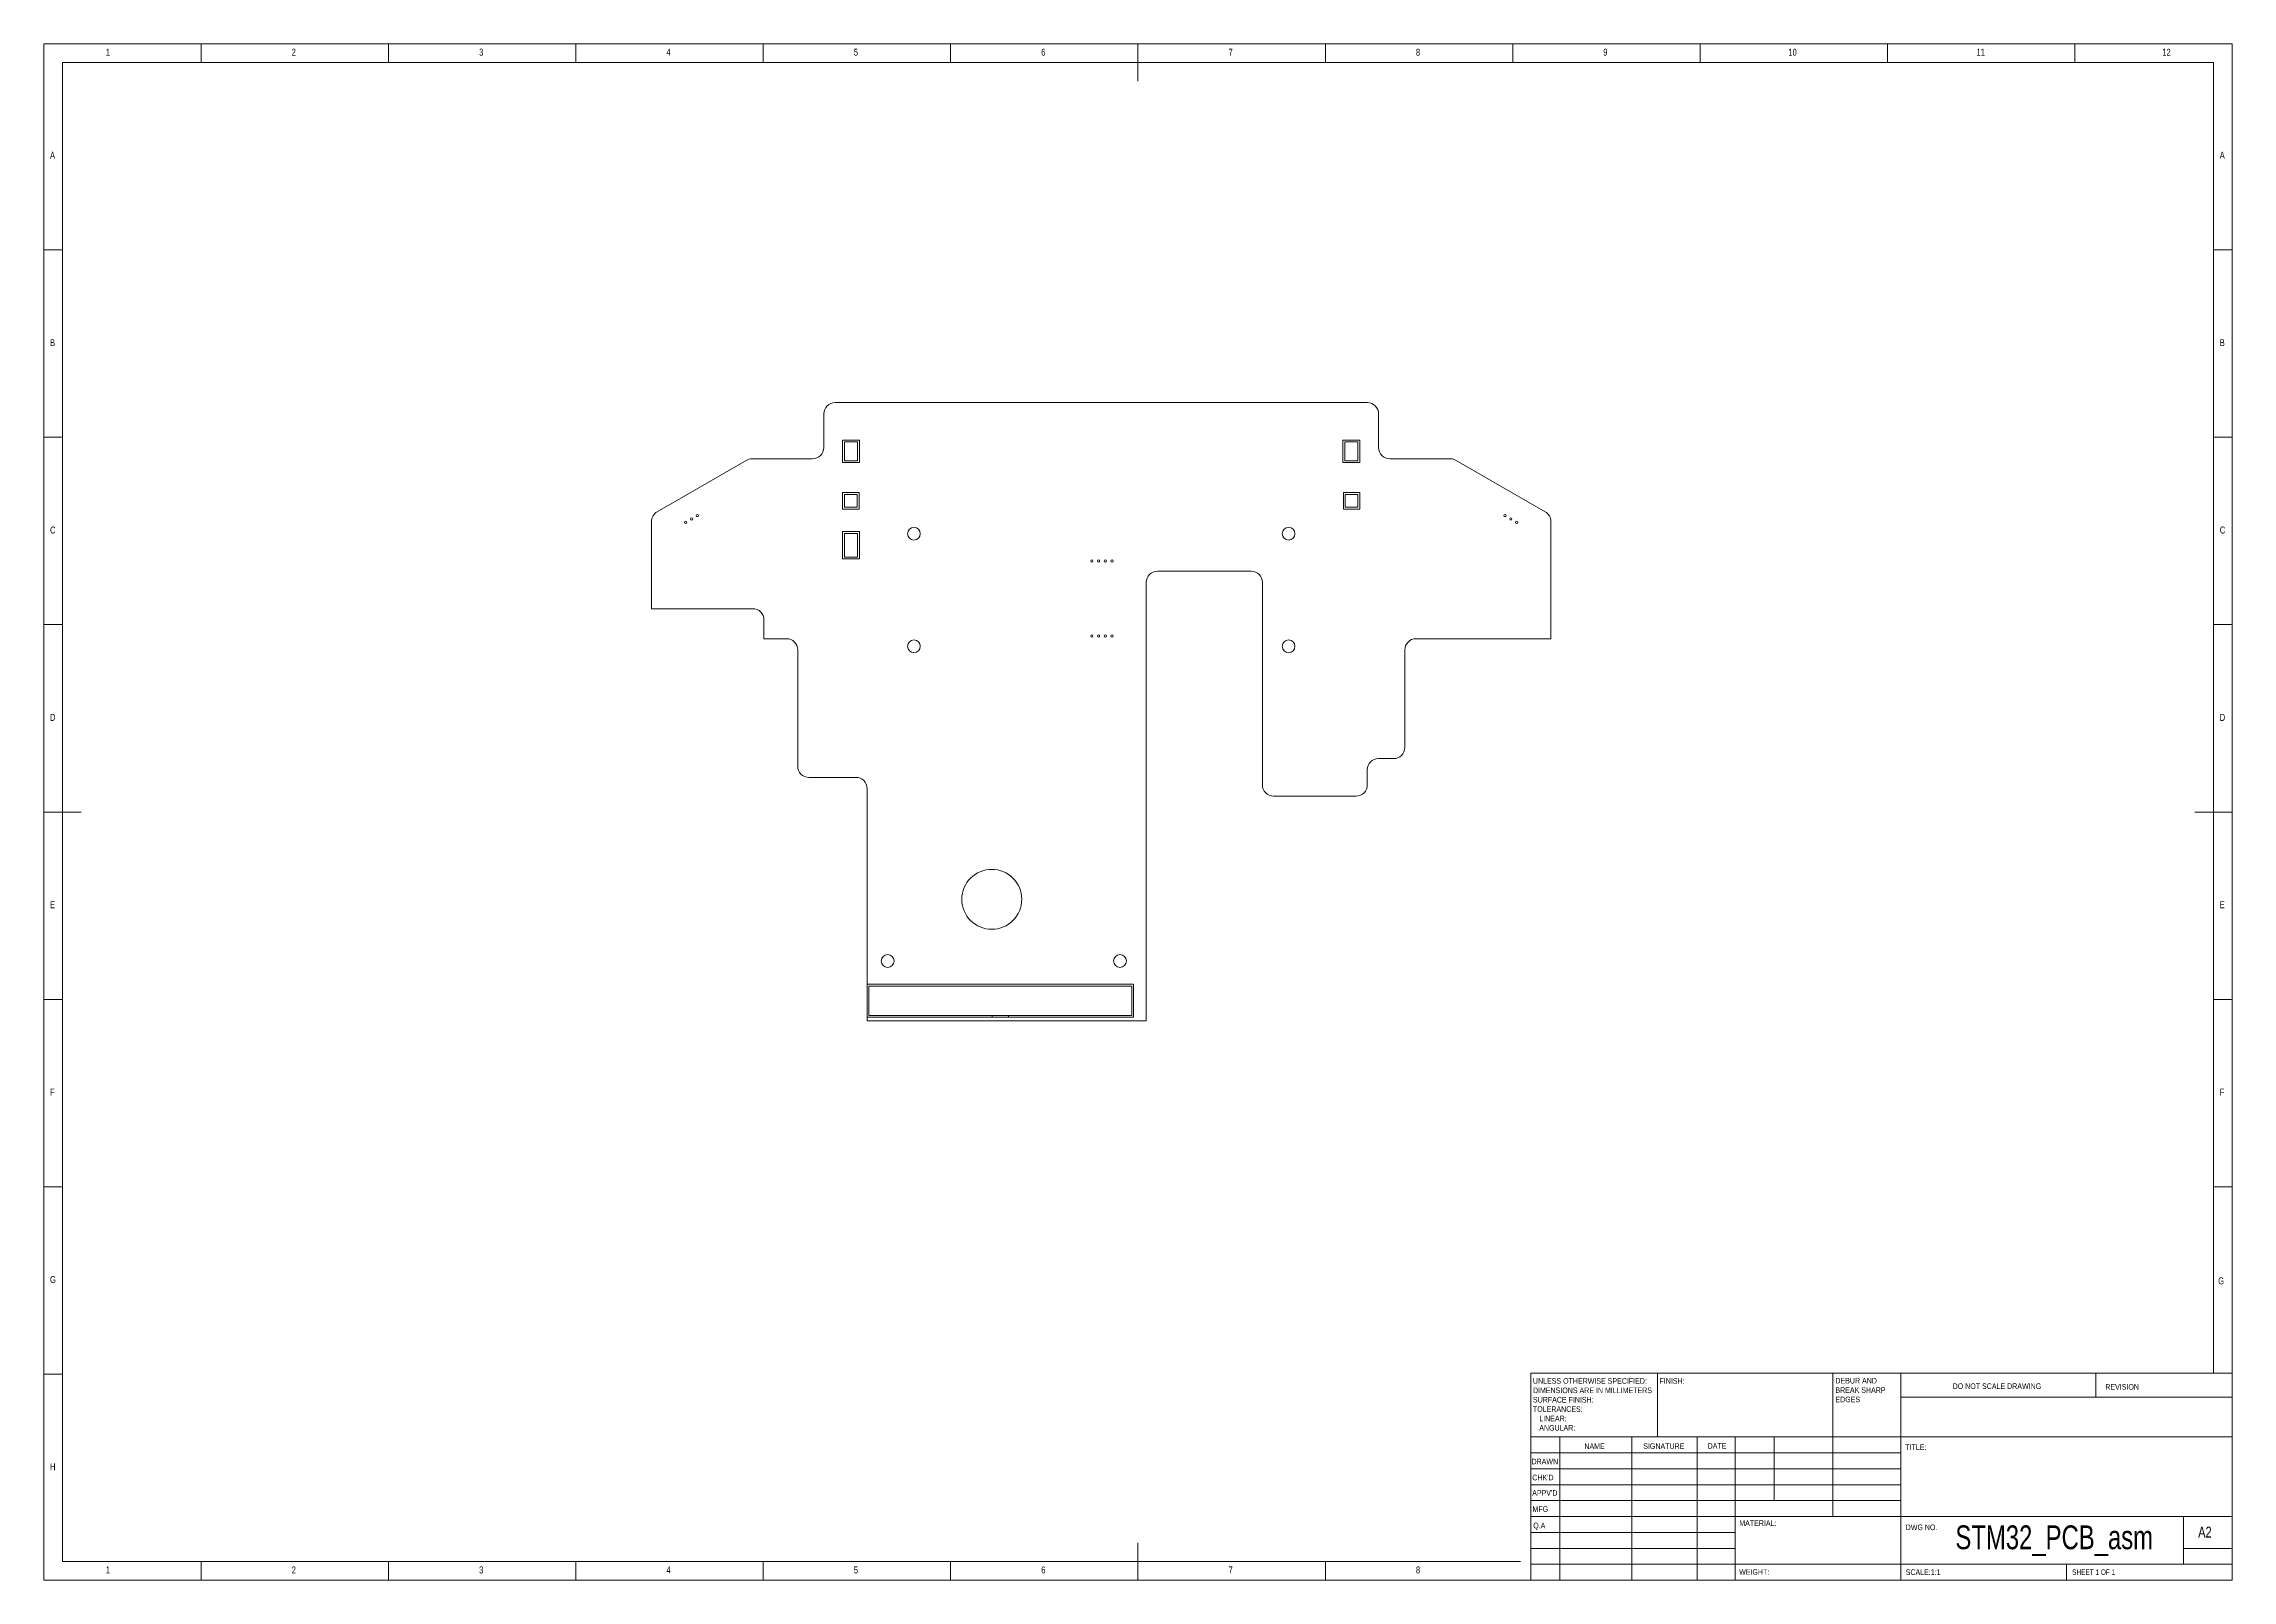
# Model space of a CAD drawing. Header units: millimetres. Extents: x 5 to 589, y 5 to 415.
import ezdxf

# ---------------------------------------------------------------- set-up
doc = ezdxf.new("R2010")
doc.units = ezdxf.units.MM
doc.styles.add('SLDTEXTSTYLE0', font='TXT', dxfattribs={"width": 0.75})
doc.styles.add('SLDTEXTSTYLE1', font='TXT', dxfattribs={"width": 0.6875})

# ---------------------------------------------------------------- blocks, each defined once
blk = doc.blocks.new('SW_NOTE_0')
at = {"color": 0, "linetype": 'Continuous', "lineweight": 0, "char_height": 1.5, "attachment_point": 1, "style": 'SLDTEXTSTYLE0'}
for s, insert in [('DEBUR AND', (0, 1.93)), ('BREAK SHARP', (0, -0.57)), ('EDGES', (0, -3.07))]:
    blk.add_mtext(s, dxfattribs=dict(at, insert=insert))
blk = doc.blocks.new('SW_NOTE_1')
at = {"color": 0, "linetype": 'Continuous', "lineweight": 0, "char_height": 1.5, "attachment_point": 1, "style": 'SLDTEXTSTYLE0'}
for s, insert in [('UNLESS OTHERWISE SPECIFIED:', (0, 1.93)), ('TOLERANCES:', (0, -5.57)), ('SURFACE FINISH:', (0, -3.07)), ('DIMENSIONS ARE IN MILLIMETERS', (0, -0.57)), ('ANGULAR:', (1.69, -10.57)), ('LINEAR:', (1.69, -8.07))]:
    blk.add_mtext(s, dxfattribs=dict(at, insert=insert))

msp = doc.modelspace()

# ---------------------------------------------------------------- linework, layer by layer
at = {"color": 7, "linetype": 'Continuous', "lineweight": 0}
for p, q in [((589, 415), (5, 415)), ((5, 415), (5, 5)), ((47, 410), (47, 415)), ((97, 415), (97, 410)), ((147, 410), (147, 415)), ((197, 415), (197, 410)), ((247, 410), (247, 415)), ((297, 415), (297, 405)), ((347, 410), (347, 415)), ((397, 415), (397, 410)), ((447, 410), (447, 415)), ((497, 415), (497, 410)), ((547, 410), (547, 415)), ((589, 5), (589, 415)), ((584, 410), (10, 410)), ((10, 410), (10, 10)), ((584, 60.25), (584, 410)), ((10, 360), (5, 360)), ((584, 360), (589, 360)), ((5, 310), (10, 310)), ((589, 310), (584, 310)), ((10, 260), (5, 260)), ((584, 260), (589, 260)), ((5, 210), (15, 210)), ((589, 210), (579, 210)), ((10, 160), (5, 160)), ((584, 160), (589, 160)), ((5, 110), (10, 110)), ((589, 110), (584, 110)), ((10, 60), (5, 60)), ((401.8, 60.25), (589, 60.25)), ((401.8, 60.25), (401.8, 5)), ((435.6, 43.25), (435.6, 60.25)), ((482.4, 60.25), (482.4, 22)), ((500.6, 60.25), (500.6, 5)), ((552.6, 53.88), (552.6, 60.25)), ((589, 53.88), (500.6, 53.88)), ((589, 43.25), (401.8, 43.25)), ((409.6, 43.25), (409.6, 5)), ((428.79, 43.25), (428.79, 5)), ((446.2, 43.25), (446.2, 5)), ((456.4, 5), (456.4, 43.25)), ((466.8, 26.25), (466.8, 43.25)), ((500.6, 39), (401.8, 39)), ((500.6, 34.75), (401.8, 34.75)), ((500.6, 30.5), (401.8, 30.5)), ((500.6, 26.25), (401.8, 26.25)), ((456.4, 22), (401.8, 22)), ((456.4, 17.75), (401.8, 17.75)), ((456.4, 22), (589, 22)), ((576, 9.25), (576, 22)), ((297, 5), (297, 15)), ((456.4, 13.5), (401.8, 13.5)), ((589, 13.5), (576, 13.5)), ((10, 10), (399.05, 10)), ((47, 5), (47, 10)), ((97, 10), (97, 5)), ((147, 5), (147, 10)), ((197, 10), (197, 5)), ((247, 5), (247, 10)), ((347, 5), (347, 10)), ((401.8, 9.25), (589, 9.25)), ((544.8, 5), (544.8, 9.25)), ((5, 5), (589, 5))]:
    msp.add_line(p, q, dxfattribs=at)
at = {"color": 7, "linetype": 'Continuous', "lineweight": 15}
for p, q in [((213.17, 307.24), (213.17, 316.24)), ((358.2, 319.24), (216.17, 319.24)), ((361.2, 316.24), (361.2, 307.24)), ((192.47, 303.84), (168.69, 290.11)), ((193.97, 304.24), (210.17, 304.24)), ((218.17, 309.24), (218.17, 303.24)), ((218.17, 309.24), (222.67, 309.24)), ((222.17, 308.74), (218.67, 308.74)), ((218.67, 308.74), (218.67, 303.74)), ((218.67, 303.74), (222.17, 303.74)), ((222.17, 303.74), (222.17, 308.74)), ((222.67, 309.24), (222.67, 303.24)), ((351.7, 303.24), (351.7, 309.24)), ((356.2, 309.24), (351.7, 309.24)), ((355.7, 308.74), (352.2, 308.74)), ((352.2, 308.74), (352.2, 303.74)), ((352.2, 303.74), (355.7, 303.74)), ((355.7, 303.74), (355.7, 308.74)), ((356.2, 303.24), (356.2, 309.24)), ((364.2, 304.24), (380.4, 304.24)), ((405.69, 290.11), (381.9, 303.84)), ((218.17, 303.24), (222.67, 303.24)), ((356.2, 303.24), (351.7, 303.24)), ((218.17, 295.24), (218.17, 290.84)), ((222.57, 295.24), (218.17, 295.24)), ((218.67, 294.74), (218.67, 291.34)), ((222.07, 294.74), (218.67, 294.74)), ((222.07, 291.34), (222.07, 294.74)), ((222.57, 290.84), (222.57, 295.24)), ((356.2, 295.24), (351.8, 295.24)), ((351.8, 295.24), (351.8, 290.84)), ((355.7, 294.74), (352.3, 294.74)), ((352.3, 294.74), (352.3, 291.34)), ((355.7, 291.34), (355.7, 294.74)), ((356.2, 290.84), (356.2, 295.24)), ((167.19, 287.51), (167.19, 264.24)), ((218.17, 290.84), (222.57, 290.84)), ((218.67, 291.34), (222.07, 291.34)), ((351.8, 290.84), (356.2, 290.84)), ((352.3, 291.34), (355.7, 291.34)), ((407.19, 256.24), (407.19, 287.51)), ((218.17, 284.84), (218.17, 277.54)), ((222.67, 284.84), (218.17, 284.84)), ((218.67, 284.34), (218.67, 278.04)), ((222.17, 284.34), (218.67, 284.34)), ((222.17, 278.04), (222.17, 284.34)), ((222.67, 277.54), (222.67, 284.84)), ((218.17, 277.54), (222.67, 277.54)), ((218.67, 278.04), (222.17, 278.04)), ((299.19, 154.24), (299.19, 271.24)), ((327.19, 274.24), (302.19, 274.24)), ((330.19, 217.24), (330.19, 271.24)), ((194.19, 264.24), (167.19, 264.24)), ((197.19, 256.24), (197.19, 261.24)), ((197.19, 256.24), (203.19, 256.24)), ((206.19, 253.24), (206.19, 222.24)), ((368.19, 227.24), (368.19, 253.24)), ((371.19, 256.24), (407.19, 256.24)), ((365.19, 224.24), (361.19, 224.24)), ((221.69, 219.24), (209.19, 219.24)), ((224.69, 216.24), (224.69, 164.04)), ((358.19, 221.24), (358.19, 217.24)), ((333.19, 214.24), (355.19, 214.24)), ((224.69, 164.04), (224.69, 155.24)), ((295.81, 164.04), (224.69, 164.04)), ((295.31, 163.54), (225.19, 163.54)), ((225.19, 163.54), (225.19, 155.74)), ((295.31, 155.74), (295.31, 163.54)), ((295.81, 155.24), (295.81, 164.04)), ((224.69, 155.24), (224.69, 154.24)), ((224.69, 155.24), (258.05, 155.24)), ((224.69, 154.24), (299.19, 154.24)), ((225.19, 155.74), (258.05, 155.74)), ((258.05, 155.74), (258.05, 155.24)), ((262.45, 155.74), (258.05, 155.74)), ((258.05, 155.24), (262.45, 155.24)), ((262.45, 155.74), (262.45, 155.24)), ((262.45, 155.74), (295.31, 155.74)), ((262.45, 155.24), (295.81, 155.24))]:
    msp.add_line(p, q, dxfattribs=at)
for centre, radius in [((176.31, 287.3), 0.3), ((177.87, 288.2), 0.3), ((179.43, 289.1), 0.3), ((394.94, 289.1), 0.3), ((396.5, 288.2), 0.3), ((398.06, 287.3), 0.3), ((237.19, 284.24), 1.7), ((337.19, 284.24), 1.7), ((284.67, 276.99), 0.3), ((286.47, 276.99), 0.3), ((288.27, 276.99), 0.3), ((290.07, 276.99), 0.3), ((284.67, 256.99), 0.3), ((286.47, 256.99), 0.3), ((288.27, 256.99), 0.3), ((290.07, 256.99), 0.3), ((237.19, 254.24), 1.7), ((337.19, 254.24), 1.7), ((257.98, 186.7), 8), ((230.19, 170.24), 1.7), ((292.19, 170.24), 1.7)]:
    msp.add_circle(centre, radius, dxfattribs=at)
for centre, start, end in [((216.17, 316.24), 90, 180), ((358.2, 316.24), 0, 90), ((193.97, 301.24), 90, 120), ((210.17, 307.24), 270, 0), ((364.2, 307.24), 180, 270), ((380.4, 301.24), 60, 90), ((170.19, 287.51), 120, 180), ((404.19, 287.51), 0, 60), ((302.19, 271.24), 90, 180), ((327.19, 271.24), 0, 90), ((194.19, 261.24), 0, 90), ((203.19, 253.24), 0, 90), ((371.19, 253.24), 90, 180), ((209.19, 222.24), 180, 270), ((361.19, 221.24), 90, 180), ((365.19, 227.24), 270, 0), ((221.69, 216.24), 0, 90), ((333.19, 217.24), 180, 270), ((355.19, 217.24), 270, 0)]:
    msp.add_arc(centre, 3, start, end, dxfattribs=at)

# ---------------------------------------------------------------- block references
at = {"color": 7, "linetype": 'Continuous', "lineweight": 0}
for name, p in [('SW_NOTE_1', (402.39, 56.99)), ('SW_NOTE_0', (483.11, 57.07))]:
    msp.add_blockref(name, p, dxfattribs=at)

# ---------------------------------------------------------------- texts
for s, insert, char_height, attachment_point, style in [('1', (21.58, 413.67), 1.85, 1, 'SLDTEXTSTYLE0'), ('2', (71.17, 413.67), 1.85, 1, 'SLDTEXTSTYLE0'), ('3', (121.17, 413.67), 1.85, 1, 'SLDTEXTSTYLE0'), ('4', (171.17, 413.67), 1.85, 1, 'SLDTEXTSTYLE0'), ('5', (221.17, 413.67), 1.85, 1, 'SLDTEXTSTYLE0'), ('6', (271.17, 413.67), 1.85, 1, 'SLDTEXTSTYLE0'), ('7', (321.17, 413.67), 1.85, 1, 'SLDTEXTSTYLE0'), ('8', (371.17, 413.67), 1.85, 1, 'SLDTEXTSTYLE0'), ('9', (421.17, 413.67), 1.85, 1, 'SLDTEXTSTYLE0'), ('10', (470.54, 413.67), 1.852, 1, 'SLDTEXTSTYLE0'), ('11', (520.75, 413.67), 1.852, 1, 'SLDTEXTSTYLE0'), ('12', (570.33, 413.67), 1.852, 1, 'SLDTEXTSTYLE0'), ('A', (6.67, 386.17), 1.85, 1, 'SLDTEXTSTYLE0'), ('A', (585.67, 386.17), 1.85, 1, 'SLDTEXTSTYLE0'), ('B', (6.67, 336.17), 1.85, 1, 'SLDTEXTSTYLE0'), ('B', (585.67, 336.17), 1.85, 1, 'SLDTEXTSTYLE0'), ('C', (6.67, 286.17), 1.85, 1, 'SLDTEXTSTYLE0'), ('C', (585.67, 286.17), 1.85, 1, 'SLDTEXTSTYLE0'), ('D', (6.67, 236.17), 1.85, 1, 'SLDTEXTSTYLE0'), ('D', (585.67, 236.17), 1.85, 1, 'SLDTEXTSTYLE0'), ('E', (6.67, 186.17), 1.85, 1, 'SLDTEXTSTYLE0'), ('E', (585.67, 186.17), 1.85, 1, 'SLDTEXTSTYLE0'), ('F', (6.67, 136.17), 1.85, 1, 'SLDTEXTSTYLE0'), ('F', (585.67, 136.17), 1.85, 1, 'SLDTEXTSTYLE0'), ('G', (6.67, 86.17), 1.85, 1, 'SLDTEXTSTYLE0'), ('G', (585.25, 85.82), 1.85, 1, 'SLDTEXTSTYLE0'), ('FINISH:', (436.17, 58.92), 1.5, 1, 'SLDTEXTSTYLE0'), ('DO NOT SCALE DRAWING', (514.41, 57.53), 1.5, 1, 'SLDTEXTSTYLE0'), ('REVISION', (555.13, 57.33), 1.5, 1, 'SLDTEXTSTYLE0'), ('NAME', (416.12, 41.5), 1.5, 1, 'SLDTEXTSTYLE0'), ('SIGNATURE', (431.83, 41.56), 1.5, 1, 'SLDTEXTSTYLE0'), ('DATE', (449.01, 41.58), 1.5, 1, 'SLDTEXTSTYLE0'), ('TITLE:', (501.76, 41.28), 1.5, 1, 'SLDTEXTSTYLE0'), ('H', (6.67, 36.17), 1.85, 1, 'SLDTEXTSTYLE0'), ('DRAWN', (402.01, 37.43), 1.5, 1, 'SLDTEXTSTYLE0'), ("CHK'D", (402.21, 33.15), 1.5, 1, 'SLDTEXTSTYLE0'), ("APPV'D", (402.2, 29.06), 1.5, 1, 'SLDTEXTSTYLE0'), ('MFG', (402.26, 24.73), 1.5, 1, 'SLDTEXTSTYLE0'), ('Q.A', (402.47, 20.35), 1.5, 1, 'SLDTEXTSTYLE0'), ('MATERIAL:', (457.45, 20.99), 1.5, 1, 'SLDTEXTSTYLE0'), ('DWG NO.', (501.87, 19.87), 1.5, 1, 'SLDTEXTSTYLE0'), ('STM32_PCB_asm', (541.5, 19.63), 6.35, 2, 'SLDTEXTSTYLE0'), ('A2', (579.92, 19.3), 2.91, 1, 'SLDTEXTSTYLE0'), ('1', (21.58, 8.67), 1.85, 1, 'SLDTEXTSTYLE0'), ('2', (71.17, 8.67), 1.85, 1, 'SLDTEXTSTYLE0'), ('3', (121.17, 8.67), 1.85, 1, 'SLDTEXTSTYLE0'), ('4', (171.17, 8.67), 1.85, 1, 'SLDTEXTSTYLE0'), ('5', (221.17, 8.67), 1.85, 1, 'SLDTEXTSTYLE0'), ('6', (271.17, 8.67), 1.85, 1, 'SLDTEXTSTYLE0'), ('7', (321.17, 8.67), 1.85, 1, 'SLDTEXTSTYLE0'), ('8', (371.17, 8.67), 1.85, 1, 'SLDTEXTSTYLE0'), ('WEIGHT:', (457.42, 7.95), 1.499, 1, 'SLDTEXTSTYLE0'), ('SCALE:1:1', (501.87, 7.9), 1.5, 1, 'SLDTEXTSTYLE0'), ('SHEET 1 OF 1', (546.28, 7.9), 1.5, 1, 'SLDTEXTSTYLE1')]:
    msp.add_mtext(s, dxfattribs=dict(at, insert=insert, char_height=char_height, attachment_point=attachment_point, style=style))

doc.saveas('drawing.dxf')
